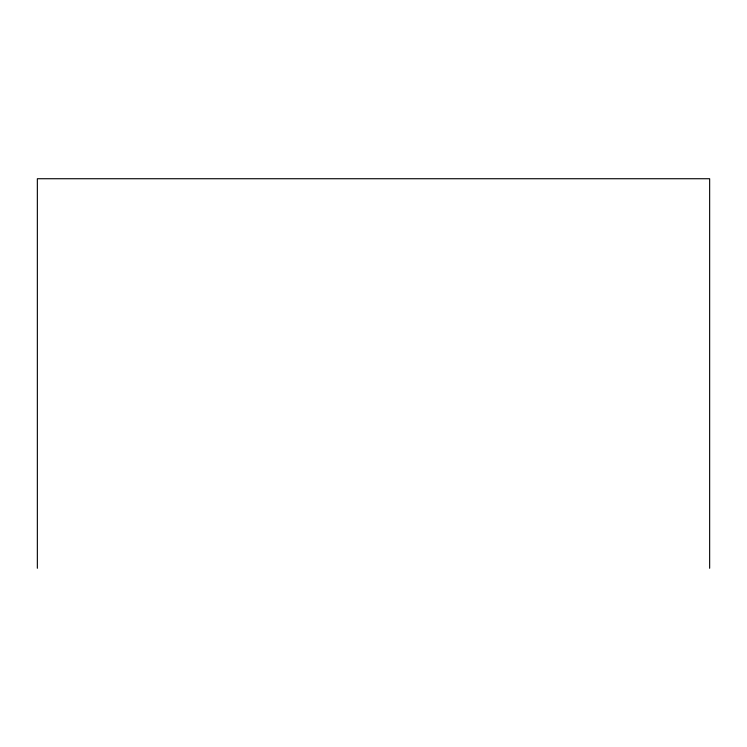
<?xml version="1.0" encoding="UTF-8"?>
<svg xmlns="http://www.w3.org/2000/svg" width="747" height="747" viewBox="0 0 747 747"><rect width="100%" height="100%" fill="white"/><g stroke="black" fill="none" stroke-linecap="round" stroke-linejoin="round"><path stroke-width="1.12" d="M709.65 568.271L709.65 178.729L37.35 178.729L37.35 568.271"/></g></svg>
